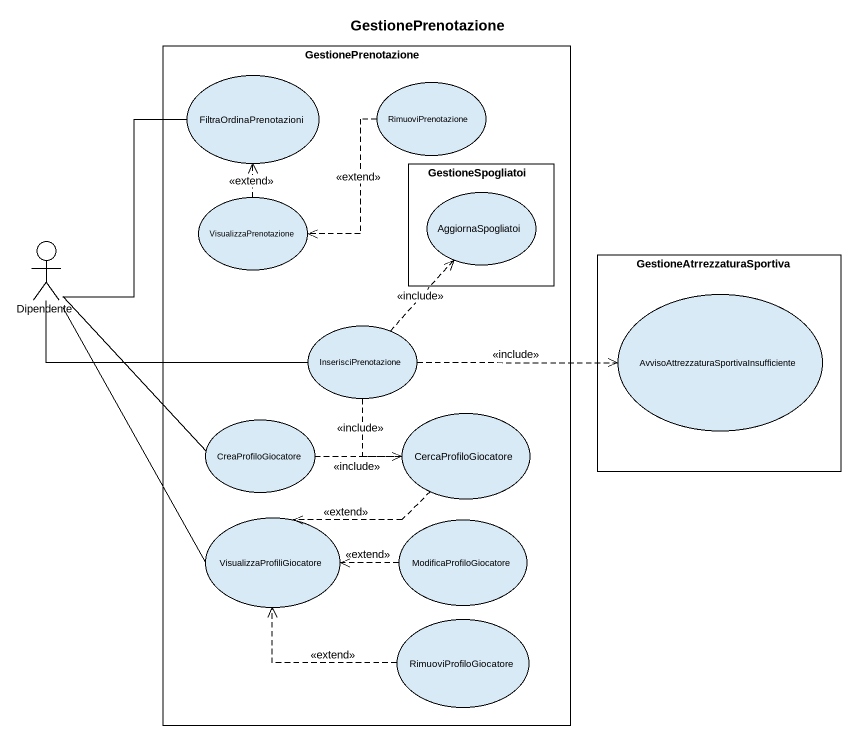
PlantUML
@startuml
title GestionePrenotazione
rectangle GestionePrenotazione {
  usecase FiltraOrdinaPrenotazioni
  usecase RimuoviPrenotazione
  rectangle GestioneSpogliatoi {
    usecase AggiornaSpogliatoi
  }
  usecase VisualizzaPrenotazione
  usecase InserisciPrenotazione
  usecase CercaProfiloGiocatore
  usecase CreaProfiloGiocatore
  usecase VisualizzaProfiliGiocatore
  usecase ModificaProfiloGiocatore
  usecase RimuoviProfiloGiocatore
}
actor Dipendente
rectangle GestioneAtrrezzaturaSportiva {
  usecase "AvvisoAttrezzaturaSportivaInsufficiente" as AvvisoAttrezzaturaSportivaIn
}
RimuoviPrenotazione ..> VisualizzaPrenotazione : <<extend>>
VisualizzaPrenotazione .up.> FiltraOrdinaPrenotazioni : <<extend>>
Dipendente -up- FiltraOrdinaPrenotazioni
Dipendente -right- InserisciPrenotazione
Dipendente -- CreaProfiloGiocatore
Dipendente -- VisualizzaProfiliGiocatore
InserisciPrenotazione .up.> AggiornaSpogliatoi : <<include>>
InserisciPrenotazione .right.> AvvisoAttrezzaturaSportivaIn : <<include>>
InserisciPrenotazione ..> CercaProfiloGiocatore : <<include>>
CercaProfiloGiocatore .left.> VisualizzaProfiliGiocatore : <<extend>>
CreaProfiloGiocatore .right.> CercaProfiloGiocatore : <<include>>
ModificaProfiloGiocatore .left.> VisualizzaProfiliGiocatore : <<extend>>
RimuoviProfiloGiocatore .left.> VisualizzaProfiliGiocatore : <<extend>>
@enduml
